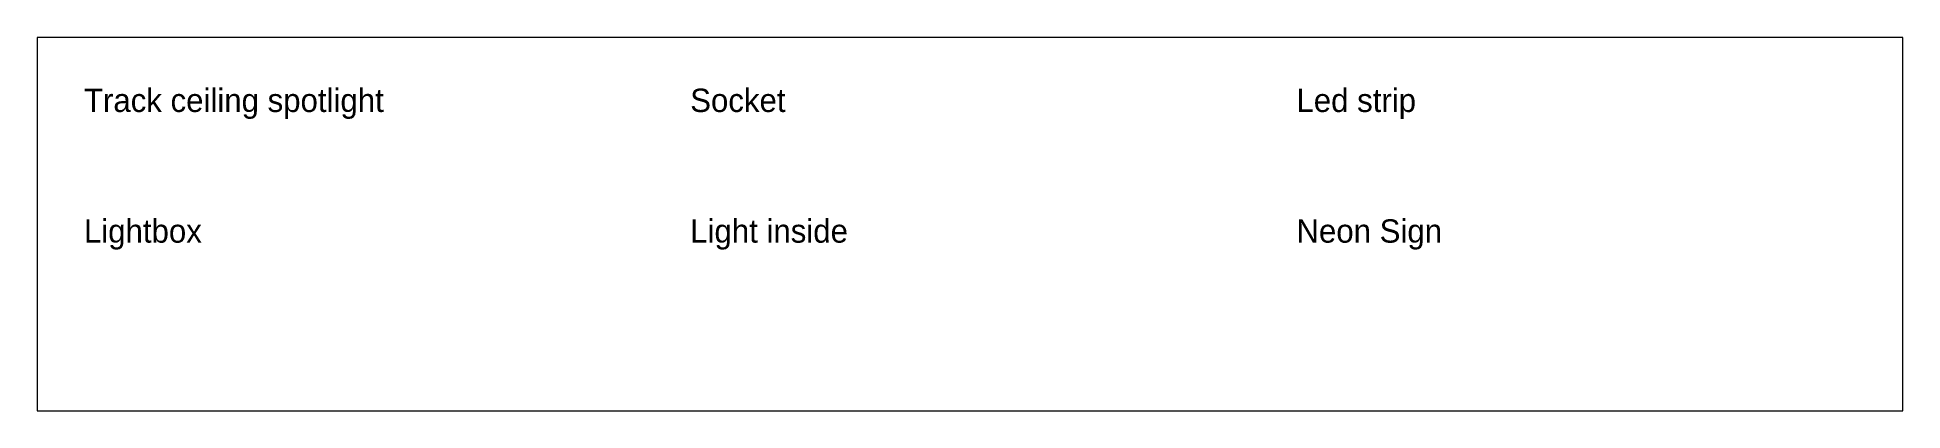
# Model space of a CAD drawing. Header units: metres. Extents: x -50 to 1038, y -50 to 10023.
# Drawn here: x -50 to 150, y -50 to -10 of the extents above.
import ezdxf

# ---------------------------------------------------------------- set-up
doc = ezdxf.new("R2010")
doc.units = ezdxf.units.M
doc.layers.add('3-ANNOTATIONS', color=3, linetype='Continuous', lineweight=13)

msp = doc.modelspace()

# ---------------------------------------------------------------- linework, layer by layer
at = {"layer": '3-ANNOTATIONS', "color": 3}
msp.add_lwpolyline([(-50, -50), (150, -50), (150, -10), (-50, -10), (-50, -50)], dxfattribs=at)

# ---------------------------------------------------------------- texts
for s, p in [('Track ceiling spotlight', (-45, -18)), ('Socket', (20, -18)), ('Led strip', (85, -18)), ('Lightbox', (-45, -32)), ('Light inside', (20, -32)), ('Neon Sign', (85, -32))]:
    msp.add_text(s, height=2.5, dxfattribs=at).set_placement(p)

doc.saveas('drawing.dxf')
